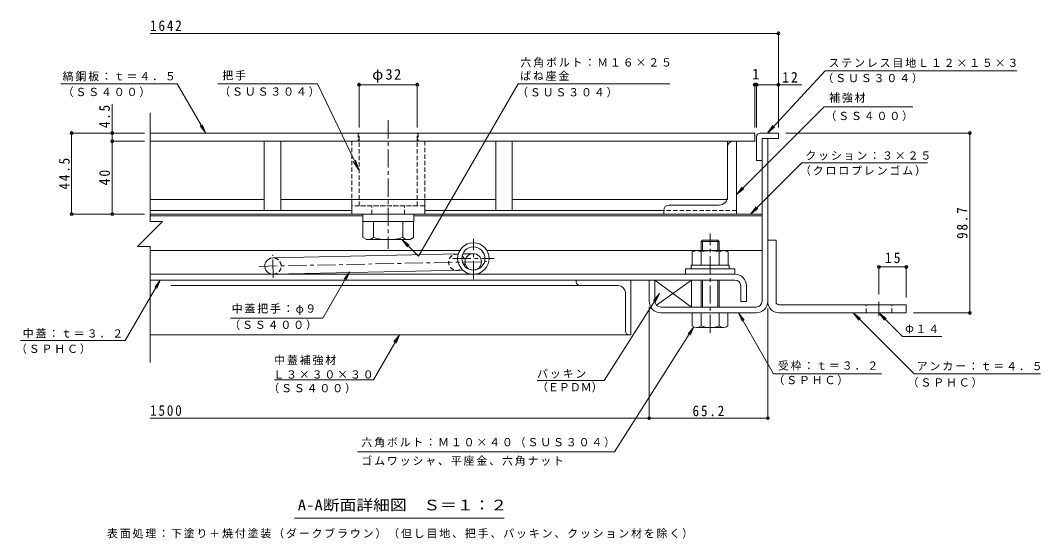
# Model space of a CAD drawing. Units: millimetres on the paper, enlarged 10 times, with parts at other scales. Extents: x -2620 to 2742, y -1962 to 1669.
# Drawn here: x -66 to 2735, y 117 to 1539 of the extents above; entities that cross this region are included whole.
import ezdxf
from ezdxf.enums import TextEntityAlignment as Align

# ---------------------------------------------------------------- set-up
doc = ezdxf.new("R2010")
doc.units = ezdxf.units.MM
doc.header["$LTSCALE"] = 10
doc.header["$PDMODE"] = 32
doc.header["$PDSIZE"] = 8
doc.linetypes.add('CHAIN1', pattern=[8, 5, -1, 1, -1])
doc.linetypes.add('DASHED1', pattern=[1.8, 1.2, -0.6])
for name, color, linetype, lineweight in [('D-1', 2, 'Continuous', 9), ('D-2', 3, 'Continuous', 9), ('D-3', 4, 'Continuous', 9), ('D-5', 7, 'Continuous', 9), ('D-6', 6, 'Continuous', 5), ('D-7', 5, 'Continuous', 5), ('D-8', 5, 'Continuous', 5), ('D-9', 134, 'Continuous', 5), ('D-A', 3, 'Continuous', 9), ('D-B', 6, 'Continuous', 5), ('D-C', 2, 'DASHED1', 9), ('D-D', 2, 'Continuous', 9), ('D-E', 3, 'Continuous', 9), ('D-F', 7, 'Continuous', 9)]:
    doc.layers.add(name, color=color, linetype=linetype, lineweight=lineweight)
doc.styles.add('ＭＳ ゴシック', font='')
doc.styles.get('ＭＳ ゴシック').set_extended_font_data('MS Gothic')

msp = doc.modelspace()

# ---------------------------------------------------------------- linework, layer by layer
at = {"layer": 'D-1'}
for p, q in [((1986.6, 1214.92), (1970.6, 1214.92)), ((1970.6, 768.42), (1970.6, 1214.92)), ((1986.6, 768.42), (1986.6, 1214.92)), ((1676.6, 768.42), (1676.6, 826.42)), ((1954.6, 752.42), (1692.6, 752.42)), ((1692.6, 736.42), (1803.1, 736.42)), ((1954.6, 736.42), (1853.1, 736.42))]:
    msp.add_line(p, q, dxfattribs=at)
msp.add_lwpolyline([(1660.6, 768.42), (1660.6, 826.42), (1676.6, 826.42)], dxfattribs=at)
for centre, radius, start, end in [((1692.6, 768.42), 32, 180, 270), ((1692.6, 768.42), 16, 180, 270), ((1954.6, 768.42), 16, 270, 0), ((1954.6, 768.42), 32, 270, 0)]:
    msp.add_arc(centre, radius, start, end, dxfattribs=at)
at = {"layer": 'D-2'}
for p, q in [((290.36, 1229.93), (1950.59, 1229.93)), ((290.36, 1207.43), (1950.59, 1207.43)), ((1950.59, 1207.43), (1950.59, 1229.93))]:
    msp.add_line(p, q, dxfattribs=at)
at = {"layer": 'D-2', "linetype": 'DASHED1'}
for p, q in [((861.6, 1229.93), (861.6, 1207.43)), ((1026.6, 1229.93), (1026.6, 1207.43))]:
    msp.add_line(p, q, dxfattribs=at)
at = {"layer": 'D-2', "linetype": 'CHAIN1'}
for p, q in [((1178.1, 828.93), (1178.1, 939.91)), ((1121.35, 885.67), (1234.84, 885.67))]:
    msp.add_line(p, q, dxfattribs=at)
at = {"layer": 'D-2'}
for radius in [43.25, 31.75]:
    msp.add_circle((1178.1, 885.67), radius, dxfattribs=at)
at = {"layer": 'D-3'}
for p, q in [((1955.6, 1219.92), (1955.6, 1154.92)), ((1965.6, 1229.92), (2015.6, 1229.92)), ((1970.6, 1154.92), (1970.6, 1214.92)), ((1970.6, 1154.92), (1955.6, 1154.92))]:
    msp.add_line(p, q, dxfattribs=at)
msp.add_lwpolyline([(2015.6, 1229.92), (2015.6, 1214.92), (1970.6, 1214.92)], dxfattribs=at)
msp.add_arc((1965.6, 1219.92), 10, 90, 180, dxfattribs=at)
at = {"layer": 'D-5'}
for p, q in [((2144.06, 1401.04), (1985.63, 1229.92)), ((2144.06, 1401.04), (2669.9, 1401.04)), ((45.02, 1364.68), (364.83, 1364.68)), ((443.04, 1229.93), (364.83, 1364.68)), ((749.76, 1364.68), (476.51, 1364.68)), ((749.76, 1364.68), (864.09, 1127.11)), ((1027.73, 891.65), (1300.83, 1364.68)), ((1717.82, 1364.68), (1300.83, 1364.68)), ((186.37, 1229.93), (186.37, 1309.7)), ((2384.58, 1301.78), (2141.02, 1301.78)), ((443.04, 1229.93), (427.78, 1249.73)), ((443.04, 1229.93), (433.42, 1253)), ((1985.63, 1229.92), (2000.07, 1250.33)), ((1985.63, 1229.92), (2004.86, 1245.89)), ((864.09, 1127.11), (847.67, 1152.21)), ((864.09, 1127.11), (854.72, 1155.61)), ((2080.01, 1148.44), (1939, 1007.43)), ((2080.01, 1148.44), (2424.54, 1148.44)), ((1900.59, 1061.36), (1920.43, 1076.58)), ((1939, 1007.43), (1954.22, 1027.26)), ((1939, 1007.43), (1958.83, 1022.65)), ((981.95, 937.43), (997.17, 917.59)), ((981.95, 937.43), (1001.78, 922.21)), ((981.95, 937.43), (1027.73, 891.65)), ((838.11, 849.07), (822.84, 829.28)), ((838.11, 849.07), (828.49, 826)), ((222.02, 660.6), (318.26, 826.42)), ((318.26, 826.42), (303, 806.62)), ((318.26, 826.42), (308.64, 803.35)), ((1537.35, 551.3), (1689.08, 789.41)), ((1689.08, 789.41), (1673.01, 770.26)), ((1689.08, 789.41), (1678.51, 766.75)), ((1906.11, 736.42), (1915.68, 713.33)), ((2221.02, 736.42), (2236.24, 716.59)), ((2291.6, 736.42), (2306.82, 716.59)), ((903.39, 552.48), (975.33, 676.42)), ((975.33, 676.42), (960.07, 656.62)), ((975.33, 676.42), (965.71, 653.35)), ((1565.13, 355.3), (1783.55, 698.05)), ((1783.55, 698.05), (1767.48, 678.9)), ((1783.55, 698.05), (1772.98, 675.39)), ((-65.71, 660.6), (222.02, 660.6)), ((2356.22, 671.8), (2464.27, 671.8)), ((2002.52, 569.43), (2298.86, 569.43)), ((2388.01, 569.43), (2735.45, 569.43)), ((632.38, 552.48), (903.39, 552.48)), ((1352.79, 551.3), (1537.35, 551.3)), ((860.26, 355.3), (1565.13, 355.3)), ((1262.11, 173.08), (687.11, 173.08))]:
    msp.add_line(p, q, dxfattribs=at)
for points in [[(2141.02, 1301.78), (1900.59, 1061.36), (1915.81, 1081.19)], [(510.71, 722.16), (764.44, 722.16), (838.11, 849.07)], [(2002.52, 569.43), (1906.11, 736.42), (1921.33, 716.59)], [(2388.01, 569.43), (2221.02, 736.42), (2240.85, 721.2)], [(2356.22, 671.8), (2291.6, 736.42), (2311.43, 721.2)]]:
    msp.add_lwpolyline(points, dxfattribs=at)
at = {"layer": 'D-6'}
for p, q in [((290.36, 1007.43), (844.34, 1007.43)), ((290.36, 1002.43), (874.09, 1002.43)), ((1014.09, 1002.43), (1970.6, 1002.43)), ((1044.34, 1007.43), (1970.6, 1007.43)), ((1140.71, 907.43), (290.36, 907.43)), ((627.27, 887.42), (1136.52, 898.06)), ((1148.97, 898.32), (1177.15, 898.91)), ((1215.48, 907.43), (1785.6, 907.43)), ((1870.59, 907.43), (1970.6, 907.43)), ((1149.39, 853.32), (628.22, 842.43)), ((1676.6, 826.42), (1676.6, 768.42)), ((1681.11, 757.28), (1776.6, 826.42))]:
    msp.add_line(p, q, dxfattribs=at)
at = {"layer": 'D-6', "linetype": 'CHAIN1'}
for p, q in [((589.68, 864.12), (1213.92, 877.18)), ((628.41, 833.07), (627.1, 895.66))]:
    msp.add_line(p, q, dxfattribs=at)
at = {"layer": 'D-6'}
msp.add_lwpolyline([(1692.6, 752.42), (1776.6, 752.42), (1776.6, 826.42), (1676.6, 826.42), (1776.6, 752.42)], dxfattribs=at)
msp.add_circle((1177.62, 876.42), 22.5, dxfattribs=at)
msp.add_arc((627.74, 864.92), 22.5, 91.19794, 271.19794, dxfattribs=at)
at = {"layer": 'D-6', "linetype": 'DASHED1'}
msp.add_arc((627.74, 864.92), 22.5, 271.19794, 91.19794, dxfattribs=at)
at = {"layer": 'D-7', "linetype": 'DASHED1'}
for p, q in [((844.34, 1207.43), (844.34, 1047.43)), ((1044.34, 1207.43), (1044.34, 1047.43)), ((1044.34, 1029.93), (844.34, 1029.93)), ((899.1, 1007.43), (899.1, 1029.93)), ((989.1, 1007.43), (989.1, 1029.93))]:
    msp.add_line(p, q, dxfattribs=at)
at = {"layer": 'D-7'}
for p, q in [((844.34, 1047.43), (844.34, 1007.43)), ((1044.34, 1047.43), (1044.34, 1007.43)), ((1044.34, 1007.43), (844.34, 1007.43)), ((1807.16, 936.42), (1803.1, 932.36)), ((1853.1, 932.36), (1803.1, 932.36)), ((1803.1, 907.42), (1803.1, 932.36)), ((1849.04, 936.42), (1807.16, 936.42)), ((1807.16, 907.42), (1807.16, 936.42)), ((1849.04, 936.42), (1853.1, 932.36)), ((1849.04, 907.42), (1849.04, 936.42)), ((1853.1, 932.36), (1853.1, 908.92)), ((1853.1, 932.36), (1853.1, 907.42)), ((1803.1, 826.42), (1803.1, 752.42)), ((1807.16, 752.42), (1807.16, 826.42)), ((1849.04, 752.42), (1849.04, 826.42)), ((1853.1, 826.42), (1853.1, 752.42)), ((1877.1, 736.42), (1779.1, 736.42)), ((1779.1, 700.9), (1779.1, 736.42)), ((1803.1, 736.42), (1803.1, 700.9)), ((1853.1, 736.42), (1853.1, 700.9)), ((1877.1, 700.9), (1877.1, 736.42)), ((1865.1, 696.42), (1791.1, 696.42))]:
    msp.add_line(p, q, dxfattribs=at)
at = {"layer": 'D-7', "linetype": 'CHAIN1'}
msp.add_line((1828.1, 682.03), (1828.1, 954.09), dxfattribs=at)
at = {"layer": 'D-7', "color": 2, "lineweight": 9}
for p, q in [((1779.02, 903.63), (1785.6, 907.42)), ((1779.02, 903.63), (1779.02, 867.42)), ((1870.59, 907.42), (1785.6, 907.42)), ((1803.56, 903.63), (1803.56, 867.42)), ((1852.63, 903.63), (1852.63, 867.42))]:
    msp.add_line(p, q, dxfattribs=at)
at = {"layer": 'D-7', "color": 134}
for p, q in [((1760.6, 857.42), (1760.6, 842.42)), ((1760.6, 857.42), (1895.59, 857.42)), ((1760.6, 842.42), (1895.59, 842.42)), ((1895.59, 857.42), (1895.59, 842.42))]:
    msp.add_line(p, q, dxfattribs=at)
at = {"layer": 'D-7', "color": 6}
for p, q in [((1775.6, 867.42), (1775.6, 857.42)), ((1775.6, 857.42), (1880.59, 857.42))]:
    msp.add_line(p, q, dxfattribs=at)
at = {"layer": 'D-7', "color": 2, "lineweight": 9}
msp.add_lwpolyline([(1870.59, 907.42), (1877.17, 903.63), (1877.17, 867.42), (1779.02, 867.42)], dxfattribs=at)
at = {"layer": 'D-7', "color": 6}
msp.add_lwpolyline([(1775.6, 867.42), (1880.59, 867.42), (1880.59, 857.42)], dxfattribs=at)
at = {"layer": 'D-7', "color": 2, "lineweight": 9}
for centre, radius, start, end in [((1793.5, 878.54), 28.97, 94.38438, 120), ((1790.52, 883.22), 24.21, 57.42749, 88.18784), ((1828.1, 826.22), 81.2, 72.41188, 107.5881), ((1865.67, 883.22), 24.21, 91.81215, 122.57249), ((1862.69, 878.54), 28.97, 59.99998, 85.6156)]:
    msp.add_arc(centre, radius, start, end, dxfattribs=at)
at = {"layer": 'D-7'}
for centre, radius, start, end in [((1791.1, 714.75), 18.33, 229.1022, 310.89809), ((1828.1, 768.5), 72.08, 249.70546, 290.29454), ((1865.1, 714.75), 18.33, 229.10191, 310.8978)]:
    msp.add_arc(centre, radius, start, end, dxfattribs=at)
at = {"layer": 'D-8'}
for p, q in [((290.36, 1207.43), (1900.59, 1207.43)), ((1900.59, 1207.43), (1900.59, 1017.43)), ((844.34, 1017.43), (290.36, 1017.43)), ((1700.59, 1017.43), (1044.34, 1017.43))]:
    msp.add_line(p, q, dxfattribs=at)
at = {"layer": 'D-8', "linetype": 'DASHED1'}
msp.add_line((1900.59, 1017.43), (1700.59, 1017.43), dxfattribs=at)
at = {"layer": 'D-9'}
for p, q in [((1890.59, 1207.43), (1900.59, 1207.43)), ((1900.59, 1007.43), (1900.59, 1207.43)), ((1875.59, 1192.43), (1875.59, 1054.93)), ((1700.59, 1017.43), (1700.59, 1007.43)), ((1853.09, 1032.43), (1715.59, 1032.43)), ((874.59, 987.43), (874.59, 943.06)), ((904.1, 942.91), (904.1, 987.43)), ((984.1, 942.91), (984.1, 987.43)), ((1013.6, 987.43), (1013.6, 942.91)), ((1700.59, 1007.43), (1900.59, 1007.43)), ((884.14, 937.55), (874.59, 943.06)), ((1004.1, 937.43), (884.34, 937.43)), ((1004.1, 937.43), (1013.6, 942.91))]:
    msp.add_line(p, q, dxfattribs=at)
for centre, radius, start, end in [((1890.59, 1192.43), 15, 90, 180), ((1853.09, 1054.93), 22.5, 270, 0), ((1715.59, 1017.43), 15, 90, 180), ((885.38, 971.93), 34.53, 267.86055, 302.81094), ((944.09, 1086.02), 148.6, 254.38446, 285.61554), ((1002.81, 971.93), 34.53, 237.18906, 272.13945)]:
    msp.add_arc(centre, radius, start, end, dxfattribs=at)
at = {"layer": 'D-A'}
for p, q in [((1896.1, 842.42), (290.36, 842.42)), ((290.36, 826.42), (1896.1, 826.42)), ((1912.1, 810.42), (1912.1, 767.42)), ((1928.1, 810.42), (1928.1, 767.42)), ((1912.1, 767.42), (1928.1, 767.42))]:
    msp.add_line(p, q, dxfattribs=at)
for radius in [32, 16]:
    msp.add_arc((1896.1, 810.42), radius, 0, 90, dxfattribs=at)
at = {"layer": 'D-B', "color": 4, "lineweight": 9}
for p, q in [((290.36, 1207.43), (603.93, 1207.43)), ((603.93, 1047.43), (603.93, 1207.43)), ((648.93, 1207.43), (648.93, 1047.43)), ((1239.76, 1207.43), (648.93, 1207.43)), ((1239.76, 1047.43), (1239.76, 1207.43)), ((1284.76, 1047.43), (1284.76, 1207.43)), ((1875.59, 1207.43), (1284.76, 1207.43)), ((1875.59, 1207.43), (1875.59, 1047.43)), ((603.93, 1047.43), (290.36, 1047.43)), ((648.93, 1047.43), (1239.76, 1047.43)), ((1284.76, 1047.43), (1875.59, 1047.43))]:
    msp.add_line(p, q, dxfattribs=at)
at = {"layer": 'D-B'}
for p, q in [((1460.6, 826.42), (346.88, 826.42)), ((1460.6, 826.42), (1610.6, 826.42)), ((1460.6, 821.42), (1460.6, 826.42)), ((1610.6, 826.42), (1610.6, 676.42)), ((1470.6, 811.42), (346.88, 811.42)), ((1470.6, 811.42), (1575.59, 811.42)), ((1595.59, 686.42), (1595.59, 791.42)), ((1605.59, 676.42), (290.36, 676.42)), ((1605.59, 676.42), (1610.6, 676.42))]:
    msp.add_line(p, q, dxfattribs=at)
for centre, radius, start, end in [((1470.6, 821.42), 10, 180, 270), ((1575.59, 791.42), 20, 0, 90), ((1605.59, 686.42), 10, 180, 270)]:
    msp.add_arc(centre, radius, start, end, dxfattribs=at)
at = {"layer": 'D-C', "linetype": 'CHAIN1'}
msp.add_line((944.34, 1265.1), (944.34, 911.8), dxfattribs=at)
at = {"layer": 'D-C'}
for p in [(864.09, 1229.93), (1024.1, 1029.93)]:
    msp.add_line(p, (1024.1, 1229.93), dxfattribs=at)
at = {"layer": 'D-C', "color": 134, "linetype": 'Continuous', "lineweight": 5}
for p, q in [((874.09, 1007.43), (1014.09, 1007.43)), ((1014.09, 1007.43), (1014.09, 987.43))]:
    msp.add_line(p, q, dxfattribs=at)
at = {"layer": 'D-C'}
msp.add_lwpolyline([(1024.1, 1029.93), (864.09, 1029.93), (864.09, 1229.93)], dxfattribs=at)
at = {"layer": 'D-C', "color": 134, "linetype": 'Continuous', "lineweight": 5}
msp.add_lwpolyline([(874.09, 1007.43), (874.09, 987.43), (1014.09, 987.43)], dxfattribs=at)
at = {"layer": 'D-C', "color": 4}
for start, end in [(80.02124, 305.26021), (335.39008, 49.89137)]:
    msp.add_arc((1132.63, 875.48), 22.5, start, end, dxfattribs=at)
at = {"layer": 'D-D'}
for p, q in [((648.93, 1207.43), (648.93, 1017.43)), ((1239.76, 1207.43), (1239.76, 1017.43)), ((648.93, 1017.43), (603.93, 1017.43)), ((1239.76, 1017.43), (1284.76, 1017.43))]:
    msp.add_line(p, q, dxfattribs=at)
for points in [[(603.93, 1017.43), (603.93, 1207.43), (648.93, 1207.43)], [(1284.76, 1017.43), (1284.76, 1207.43), (1239.76, 1207.43)]]:
    msp.add_lwpolyline(points, dxfattribs=at)
at = {"layer": 'D-E'}
for p, q in [((1986.6, 936.43), (1986.6, 768.42)), ((1986.6, 936.43), (2009.1, 936.43)), ((2009.1, 766.42), (2009.1, 936.43)), ((2016.6, 758.92), (2366.6, 758.92)), ((2366.6, 758.92), (2366.6, 736.42)), ((2366.6, 736.42), (2016.6, 736.42))]:
    msp.add_line(p, q, dxfattribs=at)
at = {"layer": 'D-E', "linetype": 'DASHED1'}
for p, q in [((2256.6, 736.42), (2256.6, 758.92)), ((2326.6, 736.42), (2326.6, 758.92))]:
    msp.add_line(p, q, dxfattribs=at)
at = {"layer": 'D-E', "linetype": 'CHAIN1'}
msp.add_line((2291.6, 727.69), (2291.6, 767.14), dxfattribs=at)
at = {"layer": 'D-E'}
for radius, start in [(30, 176.17647), (7.5, 180.00027)]:
    msp.add_arc((2016.6, 766.42), radius, start, 270, dxfattribs=at)
at = {"layer": 'D-F'}
for p, q in [((2015.6, 1503.68), (290.36, 1503.68)), ((2015.6, 1244.92), (2015.6, 1508.68)), ((864.09, 1244.92), (864.09, 1367.55)), ((864.09, 1362.55), (1024.1, 1362.55)), ((1024.1, 1244.92), (1024.1, 1367.55)), ((1950.59, 1244.92), (1950.59, 1367.55)), ((1950.59, 1362.55), (1955.6, 1362.55)), ((1955.6, 1244.92), (1955.6, 1367.55)), ((1955.6, 1362.55), (2079.95, 1362.55)), ((290.36, 1285.69), (290.36, 987.58)), ((275.36, 1229.93), (71.94, 1229.93)), ((74.94, 1007.43), (74.94, 1229.93)), ((275.36, 1207.43), (181.37, 1207.43)), ((186.37, 1207.43), (186.37, 1229.93)), ((186.37, 1007.43), (186.37, 1207.43)), ((2544.22, 1229.92), (2035.6, 1229.92)), ((2541.22, 736.42), (2541.22, 1229.92)), ((71.94, 1007.43), (275.36, 1007.43)), ((290.36, 918.77), (255.95, 918.77)), ((290.36, 918.77), (290.36, 599.89)), ((2291.6, 865.68), (2291.6, 787.14)), ((2291.6, 862.68), (2366.6, 862.68)), ((2366.6, 865.68), (2366.6, 778.92)), ((1660.59, 753.42), (1660.59, 442.53)), ((1986.6, 444.53), (1986.6, 748.42)), ((2544.22, 736.42), (2386.6, 736.42)), ((1660.59, 447.53), (290.36, 447.53)), ((1660.59, 447.53), (1986.6, 447.53))]:
    msp.add_line(p, q, dxfattribs=at)
msp.add_lwpolyline([(290.36, 987.58), (324.77, 987.58), (255.95, 918.77)], dxfattribs=at)
for p in [(2015.6, 1503.68), (864.09, 1362.55), (1024.1, 1362.55), (1950.59, 1362.55), (1955.6, 1362.55), (2015.6, 1362.55), (74.94, 1229.93), (186.37, 1229.93), (2541.22, 1229.92), (186.37, 1207.43), (74.94, 1007.43), (186.37, 1007.43), (2291.6, 862.68), (2366.6, 862.68), (2541.22, 736.42), (1660.59, 447.53), (1986.6, 447.53)]:
    msp.add_point(p, dxfattribs=at)

# ---------------------------------------------------------------- texts
at = {"layer": 'D-5', "style": 'ＭＳ ゴシック'}
msp.add_text('（ＥＰＤＭ）', height=21.99, dxfattribs=at).set_placement((1352.79, 514.74), align=Align.BOTTOM_LEFT)
at = {"layer": 'D-5', "color": 2, "style": 'ＭＳ ゴシック', "width": 1.15}
msp.add_text('A-A断面詳細図\u3000Ｓ＝１：２', height=29.33, dxfattribs=at).set_placement((695.86, 185.58), align=Align.BOTTOM_LEFT)
at = {"layer": 'D-5', "char_height": 21.99, "attachment_point": 7, "style": 'ＭＳ ゴシック'}
for s, insert in [('\\T1.17;六角ボルト：Ｍ１６×２５', (1307.36, 1410.03)), ('\\T1.17;ステンレス目地Ｌ１２×１５×３', (2153.25, 1409.2)), ('\\T1.17;把手', (488.6, 1374.52)), ('\\T1.17;ばね座金', (1306.31, 1373.31)), ('\\T1.17;縞鋼板：ｔ＝４．５', (50.35, 1372.23)), ('\\T1.17;（ＳＵＳ３０４）', (2136.42, 1366.76)), ('\\T1.17;（ＳＳ４００）', (50.35, 1328.56)), ('\\T1.17;（ＳＵＳ３０４）', (480.19, 1329.61)), ('\\T1.17;（ＳＵＳ３０４）', (1298.05, 1327.75)), ('\\T1.17;補強材', (2154.78, 1313.26)), ('\\T1.17;（ＳＳ４００）', (2144.58, 1262.74)), ('\\T1.17;クッション：３×２５', (2089.56, 1154.76)), ('\\T1.17;（クロロプレンゴム）', (2074.74, 1112.66)), ('\\T1.17;中蓋把手：φ９', (514.43, 731.04)), ('\\T1.17;（ＳＳ４００）', (507.79, 689.51)), ('\\T1.17;Φ１４', (2363.52, 680.32)), ('\\T1.17;中蓋：ｔ＝３．２', (-59.27, 666.3)), ('\\T1.17;（ＳＰＨＣ）', (-77.95, 623.73)), ('\\T1.17;中蓋補強材', (631.1, 592.97)), ('\\T1.17;受枠：ｔ＝３．２', (2014.02, 577.99)), ('\\T1.17;アンカー：ｔ＝４．５', (2395.31, 577.95)), ('\\T1.17;Ｌ３×３０×３０', (628.75, 555.78)), ('\\T1.17;パッキン', (1352.79, 556.13)), ('\\T1.17;（ＳＰＨＣ）', (2001.86, 537.85)), ('\\T1.17;（ＳＳ４００）', (614.91, 515.65)), ('\\T1.17;（ＳＰＨＣ）', (2370.33, 531.35)), ('\\T1.17;六角ボルト：Ｍ１０×４０（ＳＵＳ３０４）', (870.41, 367.31)), ('\\T1.17;ゴムワッシャ、平座金、六角ナット', (870.41, 316.49)), ('\\T1.17;表面処理：下塗り＋焼付塗装（ダークブラウン）（但し目地、把手、パッキン、クッション材を除く）', (172.11, 116.95))]:
    msp.add_mtext(s, dxfattribs=dict(at, insert=insert))
at = {"layer": 'D-F', "color": 2, "style": 'ＭＳ ゴシック'}
msp.add_text('1', height=29.33, dxfattribs=at).set_placement((1943.1, 1368.55), align=Align.BOTTOM_LEFT)
at = {"layer": 'D-F', "color": 2, "char_height": 29.33, "attachment_point": 7, "style": 'ＭＳ ゴシック'}
for s, insert in [('\\T1.28;\\W0.9;1642', (290.36, 1509.68)), ('\\T1.19;φ32', (900.35, 1368.55)), ('\\T1.27;\\W0.95;12', (2025.87, 1368.55)), ('\\T1.27;\\W0.95;15', (2307.85, 872.68)), ('\\T1.28;\\W0.9;1500', (290.36, 453.53)), ('\\T1.28;\\W0.9;65.2', (1779.84, 452.53))]:
    msp.add_mtext(s, dxfattribs=dict(at, insert=insert))
at = {"layer": 'D-F', "color": 2, "char_height": 29.33, "attachment_point": 7, "rotation": 90, "style": 'ＭＳ ゴシック'}
for s, insert in [('\\T1.27;\\W0.9;4.5', (180.37, 1243.72)), ('\\T1.28;\\W0.9;44.5', (69.94, 1074.93)), ('\\T1.27;\\W0.95;40', (180.37, 1086.18)), ('\\T1.28;\\W0.9;98.7', (2535.22, 939.42))]:
    msp.add_mtext(s, dxfattribs=dict(at, insert=insert))

doc.saveas('drawing.dxf')
